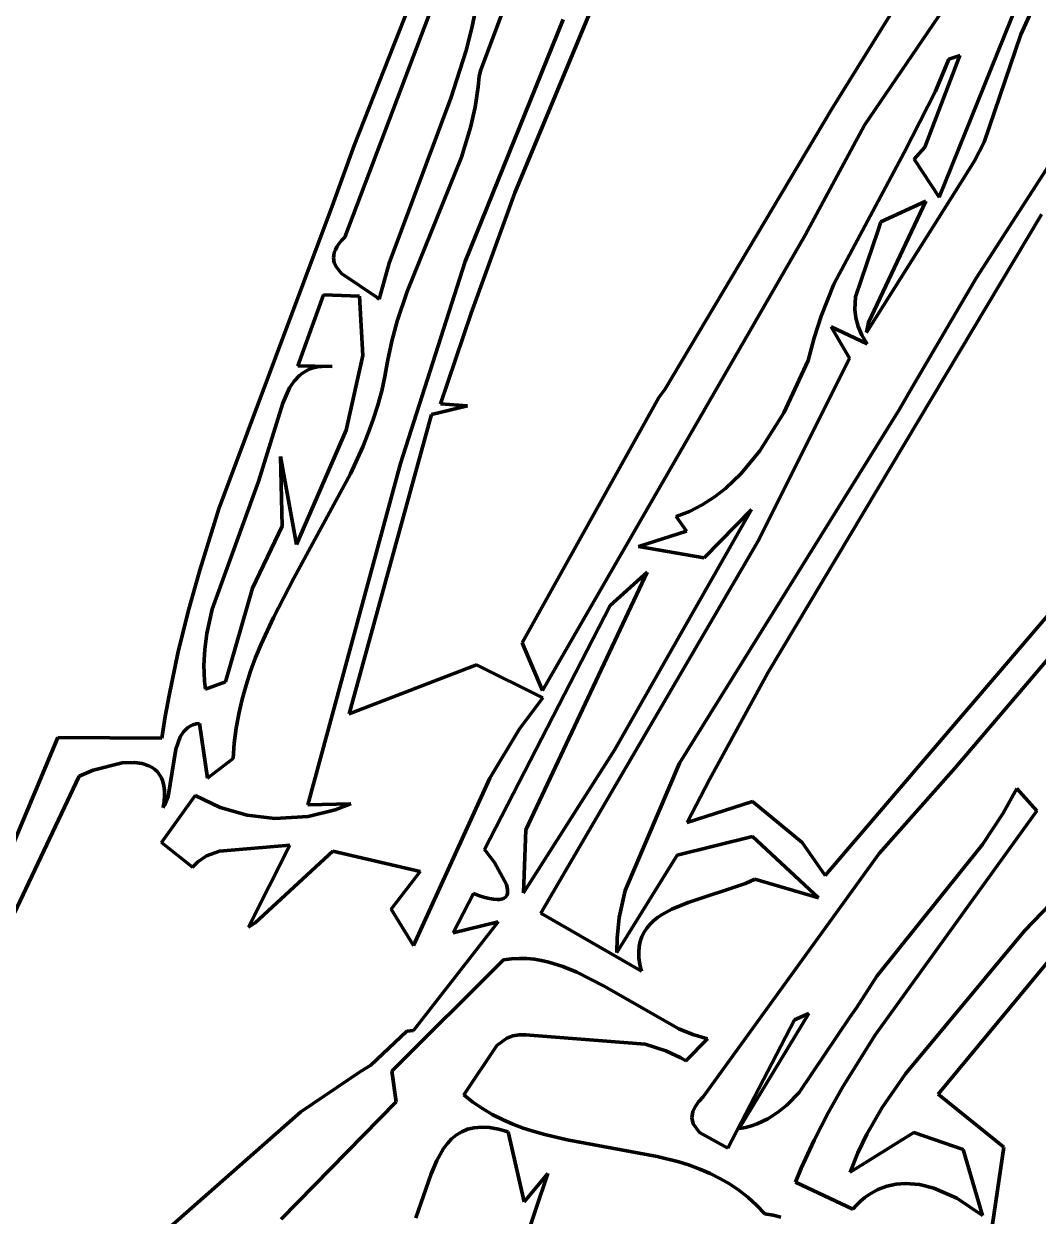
# Model space of a CAD drawing. Header units: millimetres. Extents: x 0 to 12.5, y 0 to 16.2.
# Drawn here: x 2.306 to 3.089, y 12.729 to 13.649 of the extents above; entities that cross this region are included whole.
import ezdxf

# ---------------------------------------------------------------- set-up
doc = ezdxf.new("R2010")
doc.units = ezdxf.units.MM
doc.layers.add('color#010101ff', color=7, linetype='CONTINUOUS', lineweight=100)
doc.layers.add('color#ffffffff', color=7, linetype='CONTINUOUS', lineweight=100)

msp = doc.modelspace()

# ---------------------------------------------------------------- linework, layer by layer
at = {"layer": 'color#010101ff'}
for p, q in [((2.89296, 14.02074), (2.68507, 13.51902)), ((3.04105, 13.45324), (3.28524, 13.83327)), ((2.56101, 13.55559), (2.64348, 13.76444)), ((2.92929, 13.58328), (3.01753, 13.72584)), ((2.69646, 13.71504), (2.65862, 13.61405)), ((3.0479, 13.70803), (2.95486, 13.57131)), ((2.63147, 13.69012), (2.55368, 13.48488)), ((2.65214, 13.64741), (2.65598, 13.66619)), ((3.01246, 13.51561), (3.07254, 13.66466)), ((3.08452, 13.66115), (3.07542, 13.64137)), ((2.64675, 13.46605), (2.72228, 13.65286)), ((2.64735, 13.62883), (2.65214, 13.64741)), ((3.07542, 13.64137), (3.04712, 13.5583)), ((2.63555, 13.59215), (2.64735, 13.62883)), ((3.02827, 13.62511), (3.00135, 13.55444)), ((3.00964, 13.59761), (3.01986, 13.62221)), ((3.01986, 13.62221), (3.02827, 13.62511)), ((2.65862, 13.61405), (2.65755, 13.60901)), ((2.65674, 13.60094), (2.65424, 13.58506)), ((2.65755, 13.60901), (2.65674, 13.60094)), ((2.58803, 13.46491), (2.63555, 13.59215)), ((2.98545, 13.55017), (3.00964, 13.59761)), ((2.65424, 13.58506), (2.6507, 13.56951)), ((2.80065, 13.36731), (2.92929, 13.58328)), ((2.6507, 13.56951), (2.6438, 13.54667)), ((2.95486, 13.57131), (2.90904, 13.48632)), ((2.9244, 12.99226), (3.41985, 13.57145)), ((2.54402, 13.50881), (2.56101, 13.55559)), ((3.04712, 13.5583), (3.03965, 13.54365)), ((2.6438, 13.54667), (2.60175, 13.44289)), ((2.93122, 13.44851), (2.98545, 13.55017)), ((3.00135, 13.55444), (2.99306, 13.54518)), ((2.99306, 13.54518), (3.01246, 13.51561)), ((3.03965, 13.54365), (3.03372, 13.53431)), ((3.03372, 13.53431), (2.95636, 13.41133)), ((2.68507, 13.51902), (2.65132, 13.42629)), ((2.45665, 13.2753), (2.54402, 13.50881)), ((2.95793, 13.41896), (3.00217, 13.51276)), ((3.00217, 13.51276), (2.96729, 13.4967)), ((3.09135, 13.50226), (2.88025, 13.1485)), ((2.96535, 13.4902), (2.9479, 13.43872)), ((2.96729, 13.4967), (2.96535, 13.4902)), ((2.55124, 13.48227), (2.54924, 13.47978)), ((2.55368, 13.48488), (2.55124, 13.48227)), ((2.90904, 13.48632), (2.70635, 13.13505)), ((2.54564, 13.47292), (2.54517, 13.47083)), ((2.54646, 13.47511), (2.54564, 13.47292)), ((2.54766, 13.47739), (2.54646, 13.47511)), ((2.54924, 13.47978), (2.54766, 13.47739)), ((2.54517, 13.47083), (2.54502, 13.46883)), ((2.54502, 13.46883), (2.54563, 13.46507)), ((2.54563, 13.46507), (2.54728, 13.46161)), ((2.58019, 13.43708), (2.58803, 13.46491)), ((2.5967, 13.31024), (2.64675, 13.46605)), ((2.54728, 13.46161), (2.55133, 13.45689)), ((2.55133, 13.45689), (2.57869, 13.43841)), ((2.92135, 13.42391), (2.93122, 13.44851)), ((2.99121, 13.36863), (3.04105, 13.45324)), ((2.53734, 13.44025), (2.5174, 13.38565)), ((2.56502, 13.43932), (2.53734, 13.44025)), ((2.56761, 13.39357), (2.56502, 13.43932)), ((2.57869, 13.43841), (2.58019, 13.43708)), ((2.60175, 13.44289), (2.59413, 13.42013)), ((2.9479, 13.43872), (2.94745, 13.429)), ((2.65132, 13.42629), (2.62771, 13.35615)), ((2.94745, 13.429), (2.9482, 13.42248)), ((2.59413, 13.42013), (2.58996, 13.40465)), ((2.91584, 13.40705), (2.92135, 13.42391)), ((2.9482, 13.42248), (2.94995, 13.41592)), ((2.95636, 13.41133), (2.95793, 13.41896)), ((2.95695, 13.40266), (2.92895, 13.41568)), ((2.92895, 13.41568), (2.9431, 13.39155)), ((2.94995, 13.41592), (2.95283, 13.40932)), ((2.95283, 13.40932), (2.95472, 13.406)), ((2.58996, 13.40465), (2.58673, 13.38885)), ((2.91133, 13.38973), (2.91584, 13.40705)), ((2.95472, 13.406), (2.95695, 13.40266)), ((2.55478, 13.33602), (2.56761, 13.39357)), ((2.9431, 13.39155), (2.87333, 13.25135)), ((2.8925, 13.34925), (2.91133, 13.38973)), ((2.5174, 13.38565), (2.54397, 13.38504)), ((2.52103, 13.37991), (2.5187, 13.37807)), ((2.52357, 13.38151), (2.52103, 13.37991)), ((2.52633, 13.38286), (2.52357, 13.38151)), ((2.52933, 13.38392), (2.52633, 13.38286)), ((2.53258, 13.38469), (2.52933, 13.38392)), ((2.53609, 13.38514), (2.53258, 13.38469)), ((2.53988, 13.38527), (2.53609, 13.38514)), ((2.54397, 13.38504), (2.53988, 13.38527)), ((2.58673, 13.38885), (2.58474, 13.37741)), ((2.5146, 13.37372), (2.51117, 13.36861)), ((2.5187, 13.37807), (2.5146, 13.37372)), ((2.58474, 13.37741), (2.58222, 13.36617)), ((2.51117, 13.36861), (2.50583, 13.35669)), ((2.58222, 13.36617), (2.5792, 13.35513)), ((2.79614, 13.36099), (2.80065, 13.36731)), ((2.98163, 13.35147), (2.99121, 13.36863)), ((2.50583, 13.35669), (2.49281, 13.31449)), ((2.5792, 13.35513), (2.57573, 13.34426)), ((2.64846, 13.35471), (2.62064, 13.34788)), ((2.62771, 13.35615), (2.64846, 13.35471)), ((2.69061, 13.17174), (2.79614, 13.36099)), ((2.62064, 13.34788), (2.55711, 13.11706)), ((2.57573, 13.34426), (2.57185, 13.33356)), ((2.81191, 13.079), (2.98163, 13.35147)), ((2.8741, 13.32005), (2.8925, 13.34925)), ((2.51637, 13.24756), (2.55478, 13.33602)), ((3.25159, 13.34181), (3.02472, 13.07521)), ((2.57185, 13.33356), (2.56761, 13.323)), ((2.50542, 13.26172), (2.50408, 13.31548)), ((2.50408, 13.31548), (2.51637, 13.24756)), ((2.56761, 13.323), (2.55819, 13.30224)), ((2.8596, 13.30254), (2.8741, 13.32005)), ((2.49281, 13.31449), (2.48716, 13.29624)), ((2.52521, 13.04682), (2.5967, 13.31024)), ((2.55819, 13.30224), (2.51446, 13.22174)), ((2.84746, 13.29098), (2.8596, 13.30254)), ((2.48716, 13.29624), (2.45147, 13.19763)), ((2.83874, 13.28419), (2.84746, 13.29098)), ((2.8295, 13.27825), (2.83874, 13.28419)), ((2.44178, 13.22783), (2.45665, 13.2753)), ((2.76216, 13.08936), (2.86746, 13.27466)), ((2.80941, 13.26929), (2.81973, 13.27325)), ((2.81747, 13.25806), (2.80941, 13.26929)), ((2.81973, 13.27325), (2.8295, 13.27825)), ((2.86746, 13.27466), (2.83111, 13.2373)), ((2.48254, 13.21398), (2.50542, 13.26172)), ((2.87333, 13.25135), (2.70508, 12.96318)), ((2.78039, 13.24609), (2.81747, 13.25806)), ((2.83111, 13.2373), (2.78039, 13.24609)), ((2.43289, 13.1959), (2.44178, 13.22783)), ((2.78712, 13.22621), (2.69342, 13.02756)), ((2.7584, 13.20071), (2.78712, 13.22621)), ((2.51446, 13.22174), (2.49863, 13.19144)), ((2.46156, 13.1418), (2.48254, 13.21398)), ((2.42498, 13.16369), (2.43289, 13.1959)), ((2.45147, 13.19763), (2.44736, 13.17909)), ((2.66164, 13.01229), (2.7584, 13.20071)), ((2.49863, 13.19144), (2.48918, 13.17085)), ((2.44736, 13.17909), (2.44567, 13.16675)), ((2.48918, 13.17085), (2.48491, 13.16039)), ((2.70635, 13.13505), (2.69061, 13.17174)), ((2.41817, 13.13118), (2.42498, 13.16369)), ((2.44567, 13.16675), (2.445, 13.15443)), ((2.48491, 13.16039), (2.48101, 13.1498)), ((2.445, 13.15443), (2.44547, 13.14215)), ((2.48101, 13.1498), (2.47751, 13.13907)), ((2.55711, 13.11706), (2.65527, 13.15483)), ((2.65527, 13.15483), (2.70648, 13.12943)), ((2.44547, 13.14215), (2.44618, 13.13602)), ((2.44618, 13.13602), (2.46156, 13.1418)), ((2.88025, 13.1485), (2.83513, 13.06642)), ((2.47751, 13.13907), (2.47446, 13.12817)), ((2.41522, 13.11479), (2.41817, 13.13118)), ((2.47446, 13.12817), (2.4719, 13.11709)), ((2.70648, 13.12943), (2.68854, 13.10548)), ((2.4126, 13.09832), (2.41522, 13.11479)), ((2.4719, 13.11709), (2.46988, 13.10582)), ((3.25498, 13.11762), (3.01153, 12.82343)), ((2.43244, 13.10625), (2.42917, 13.10314)), ((2.43438, 13.10747), (2.43244, 13.10625)), ((2.43655, 13.10844), (2.43438, 13.10747)), ((2.43896, 13.10916), (2.43655, 13.10844)), ((2.44163, 13.10959), (2.43896, 13.10916)), ((2.44791, 13.06739), (2.44163, 13.10959)), ((2.46988, 13.10582), (2.46843, 13.09433)), ((2.68854, 13.10548), (2.66557, 13.0672)), ((2.27145, 12.95378), (2.33221, 13.09871)), ((2.33221, 13.09871), (2.4126, 13.09832)), ((2.42664, 13.09925), (2.42327, 13.08965)), ((2.42917, 13.10314), (2.42664, 13.09925)), ((2.42327, 13.08965), (2.41741, 13.05327)), ((2.46843, 13.09433), (2.46761, 13.08262)), ((2.69159, 12.97882), (2.76216, 13.08936)), ((2.38194, 13.07904), (2.35946, 13.07345)), ((2.39146, 13.07939), (2.38194, 13.07904)), ((2.39734, 13.07862), (2.39146, 13.07939)), ((2.40263, 13.07688), (2.39734, 13.07862)), ((2.405, 13.07562), (2.40263, 13.07688)), ((2.46761, 13.08262), (2.44791, 13.06739)), ((2.77001, 12.98056), (2.81191, 13.079)), ((2.3487, 13.06892), (2.27222, 12.90744)), ((2.35946, 13.07345), (2.3487, 13.06892)), ((2.40717, 13.07406), (2.405, 13.07562)), ((2.4091, 13.0722), (2.40717, 13.07406)), ((2.41078, 13.07002), (2.4091, 13.0722)), ((2.41218, 13.0675), (2.41078, 13.07002)), ((2.41328, 13.06463), (2.41218, 13.0675)), ((2.66557, 13.0672), (2.60667, 12.93817)), ((3.02472, 13.07521), (2.96614, 13.00914)), ((2.41406, 13.06139), (2.41328, 13.06463)), ((2.4145, 13.05777), (2.41406, 13.06139)), ((2.41458, 13.05374), (2.4145, 13.05777)), ((2.83513, 13.06642), (2.818, 13.03305)), ((3.0619, 13.04019), (3.07234, 13.05936)), ((3.07234, 13.05936), (3.08785, 13.04209)), ((2.41224, 13.01777), (2.43834, 13.05406)), ((2.41356, 13.04441), (2.41428, 13.04929)), ((2.41428, 13.04929), (2.41458, 13.05374)), ((2.41741, 13.05327), (2.41473, 13.04639)), ((2.43834, 13.05406), (2.45769, 13.04461)), ((2.818, 13.03305), (2.8683, 13.04934)), ((2.8683, 13.04934), (2.90676, 13.01756)), ((2.41473, 13.04639), (2.41356, 13.04441)), ((2.45769, 13.04461), (2.47832, 13.03867)), ((2.55833, 13.04758), (2.52521, 13.04682)), ((2.52539, 13.03782), (2.54629, 13.04291)), ((2.54629, 13.04291), (2.55833, 13.04758)), ((3.08785, 13.04209), (2.96333, 12.86946)), ((3.04589, 13.01613), (3.0619, 13.04019)), ((2.47832, 13.03867), (2.49965, 13.03622)), ((2.49965, 13.03622), (2.52539, 13.03782)), ((2.69342, 13.02756), (2.69159, 12.97882)), ((2.86826, 13.02221), (2.81015, 13.00801)), ((2.91918, 12.97502), (2.86826, 13.02221)), ((2.43623, 12.99875), (2.41224, 13.01777)), ((2.51126, 13.01549), (2.45696, 13.01109)), ((2.47948, 12.95241), (2.51126, 13.01549)), ((2.66267, 13.01103), (2.66164, 13.01229)), ((2.90676, 13.01756), (2.9244, 12.99226)), ((2.96431, 12.91454), (3.04589, 13.01613)), ((2.44035, 13.00277), (2.43623, 12.99875)), ((2.44709, 13.00732), (2.44035, 13.00277)), ((2.45696, 13.01109), (2.44709, 13.00732)), ((2.5444, 13.01101), (2.48466, 12.95563)), ((2.61196, 12.99522), (2.5444, 13.01101)), ((2.66918, 13.0023), (2.66267, 13.01103)), ((2.81015, 13.00801), (2.76376, 12.93286)), ((2.96614, 13.00914), (2.83035, 12.82147)), ((3.07827, 12.94939), (3.13394, 13.00755)), ((2.58949, 12.96632), (2.61196, 12.99522)), ((2.6784, 12.98522), (2.66918, 13.0023)), ((2.67927, 12.98145), (2.6784, 12.98522)), ((2.81871, 12.97145), (2.86286, 12.98606)), ((2.86286, 12.98606), (2.87028, 12.98943)), ((2.87028, 12.98943), (2.91918, 12.97502)), ((2.63747, 12.94788), (2.65296, 12.97824)), ((2.65296, 12.97824), (2.65762, 12.97656)), ((2.65762, 12.97656), (2.66176, 12.97528)), ((2.66176, 12.97528), (2.66539, 12.97438)), ((2.67536, 12.97415), (2.67683, 12.97482)), ((2.67683, 12.97482), (2.67794, 12.97574)), ((2.67794, 12.97574), (2.67872, 12.97688)), ((2.67872, 12.97688), (2.67918, 12.97823)), ((2.67918, 12.97823), (2.67927, 12.98145)), ((2.76552, 12.95977), (2.77001, 12.98056)), ((2.60667, 12.93817), (2.58949, 12.96632)), ((2.66539, 12.97438), (2.66854, 12.97384)), ((2.66854, 12.97384), (2.67124, 12.97364)), ((2.67124, 12.97364), (2.6735, 12.97375)), ((2.6735, 12.97375), (2.67536, 12.97415)), ((2.79856, 12.96202), (2.80608, 12.96617)), ((2.80608, 12.96617), (2.81871, 12.97145)), ((2.60671, 12.87267), (2.67211, 12.95648)), ((2.67211, 12.95648), (2.63747, 12.94788)), ((2.70508, 12.96318), (2.78281, 12.91839)), ((2.76389, 12.94376), (2.76552, 12.95977)), ((2.78923, 12.95448), (2.79204, 12.95719)), ((2.79204, 12.95719), (2.79516, 12.95969)), ((2.79516, 12.95969), (2.79856, 12.96202)), ((2.48466, 12.95563), (2.47948, 12.95241)), ((2.78296, 12.945), (2.78466, 12.94841)), ((2.78466, 12.94841), (2.78676, 12.95156)), ((2.78676, 12.95156), (2.78923, 12.95448)), ((2.98639, 12.83921), (3.07827, 12.94939)), ((2.76376, 12.93286), (2.76389, 12.94376)), ((2.78088, 12.93737), (2.78169, 12.94133)), ((2.78169, 12.94133), (2.78296, 12.945)), ((2.78055, 12.93312), (2.78088, 12.93737)), ((2.78075, 12.92855), (2.78055, 12.93312)), ((2.67632, 12.92712), (2.59012, 12.84107)), ((2.68235, 12.92787), (2.67632, 12.92712)), ((2.68827, 12.92817), (2.68235, 12.92787)), ((2.6941, 12.92804), (2.68827, 12.92817)), ((2.69984, 12.92753), (2.6941, 12.92804)), ((2.70549, 12.92665), (2.69984, 12.92753)), ((2.71107, 12.92543), (2.70549, 12.92665)), ((2.72204, 12.92209), (2.71107, 12.92543)), ((2.73277, 12.91772), (2.72204, 12.92209)), ((2.78149, 12.92364), (2.78075, 12.92855)), ((2.78281, 12.91839), (2.78149, 12.92364)), ((2.75378, 12.90675), (2.73277, 12.91772)), ((2.94867, 12.8901), (2.96431, 12.91454)), ((2.81139, 12.87397), (2.75378, 12.90675)), ((2.91177, 12.88562), (2.8581, 12.79686)), ((2.90069, 12.88073), (2.91177, 12.88562)), ((2.90429, 12.82465), (2.94345, 12.8828)), ((2.94345, 12.8828), (2.94867, 12.8901)), ((2.82232, 12.86958), (2.81139, 12.87397)), ((2.84933, 12.78165), (2.90069, 12.88073)), ((2.57385, 12.84588), (2.60165, 12.87216)), ((2.60165, 12.87216), (2.60671, 12.87267)), ((2.67099, 12.86108), (2.67882, 12.8666)), ((2.67882, 12.8666), (2.6833, 12.86836)), ((2.6833, 12.86836), (2.68822, 12.8693)), ((2.68822, 12.8693), (2.69362, 12.86935)), ((2.69362, 12.86935), (2.69651, 12.86899)), ((2.69651, 12.86899), (2.78552, 12.86203)), ((2.81684, 12.84913), (2.83352, 12.86622)), ((2.83352, 12.86622), (2.82232, 12.86958)), ((2.96333, 12.86946), (2.93823, 12.82953)), ((2.64554, 12.82299), (2.67099, 12.86108)), ((2.78552, 12.86203), (2.80156, 12.85697)), ((2.80156, 12.85697), (2.8131, 12.85139)), ((2.8131, 12.85139), (2.81684, 12.84913)), ((2.51979, 12.80988), (2.56589, 12.84106)), ((2.56589, 12.84106), (2.57385, 12.84588)), ((2.59012, 12.84107), (2.59329, 12.81755)), ((2.96842, 12.81314), (2.98639, 12.83921)), ((2.93823, 12.82953), (2.92666, 12.80899)), ((2.65265, 12.81735), (2.64554, 12.82299)), ((2.83035, 12.82147), (2.82667, 12.81751)), ((2.89474, 12.81495), (2.90429, 12.82465)), ((3.01153, 12.82343), (3.06233, 12.78255)), ((2.36673, 12.67501), (2.51979, 12.80988)), ((2.59329, 12.81755), (2.50462, 12.72699)), ((2.66, 12.81231), (2.65265, 12.81735)), ((2.66758, 12.80784), (2.66, 12.81231)), ((2.82241, 12.81016), (2.82163, 12.80515)), ((2.82404, 12.81374), (2.82241, 12.81016)), ((2.82667, 12.81751), (2.82404, 12.81374)), ((2.88016, 12.80452), (2.88775, 12.80933)), ((2.88775, 12.80933), (2.89474, 12.81495)), ((2.95664, 12.79253), (2.96842, 12.81314)), ((2.67537, 12.80388), (2.66758, 12.80784)), ((2.68334, 12.80039), (2.67537, 12.80388)), ((2.69148, 12.79731), (2.68334, 12.80039)), ((2.82163, 12.80515), (2.82264, 12.80054)), ((2.82264, 12.80054), (2.82756, 12.79374)), ((2.8675, 12.79911), (2.87191, 12.80065)), ((2.87191, 12.80065), (2.88016, 12.80452)), ((2.92666, 12.80899), (2.91589, 12.78798)), ((2.63621, 12.78898), (2.6399, 12.79202)), ((2.6399, 12.79202), (2.644, 12.79449)), ((2.644, 12.79449), (2.64856, 12.79635)), ((2.64856, 12.79635), (2.65363, 12.79753)), ((2.65363, 12.79753), (2.65924, 12.79799)), ((2.65924, 12.79799), (2.66544, 12.79768)), ((2.66544, 12.79768), (2.67228, 12.79653)), ((2.67228, 12.79653), (2.67979, 12.79449)), ((2.67979, 12.79449), (2.69225, 12.74028)), ((2.69976, 12.79461), (2.69148, 12.79731)), ((2.70817, 12.79222), (2.69976, 12.79461)), ((2.72528, 12.78822), (2.70817, 12.79222)), ((2.82756, 12.79374), (2.84933, 12.78165)), ((2.8581, 12.79686), (2.86291, 12.79784)), ((2.86291, 12.79784), (2.8675, 12.79911)), ((2.99288, 12.79397), (2.94382, 12.76326)), ((2.94977, 12.77817), (2.95664, 12.79253)), ((3.03101, 12.78063), (2.99288, 12.79397)), ((2.62992, 12.78141), (2.6329, 12.78542)), ((2.6329, 12.78542), (2.63621, 12.78898)), ((2.7947, 12.77545), (2.72528, 12.78822)), ((2.91589, 12.78798), (2.90602, 12.76644)), ((3.06233, 12.78255), (3.04498, 12.66447)), ((2.62476, 12.77224), (2.62722, 12.777)), ((2.62722, 12.777), (2.62992, 12.78141)), ((2.81149, 12.77113), (2.7947, 12.77545)), ((2.94382, 12.76326), (2.94977, 12.77817)), ((3.04575, 12.72968), (3.03101, 12.78063)), ((2.6204, 12.76187), (2.62476, 12.77224)), ((2.81969, 12.76853), (2.81149, 12.77113)), ((2.82774, 12.76559), (2.81969, 12.76853)), ((2.8356, 12.76224), (2.82774, 12.76559)), ((2.90602, 12.76644), (2.90145, 12.75546)), ((2.60863, 12.72788), (2.6204, 12.76187)), ((2.71045, 12.76217), (2.69035, 12.70269)), ((2.69225, 12.74028), (2.71045, 12.76217)), ((2.84327, 12.75844), (2.8356, 12.76224)), ((2.85072, 12.75414), (2.84327, 12.75844)), ((2.85793, 12.7493), (2.85072, 12.75414)), ((2.90145, 12.75546), (2.94587, 12.73473)), ((2.97913, 12.75392), (2.98636, 12.75448)), ((2.98636, 12.75448), (2.99732, 12.75361)), ((2.86488, 12.74386), (2.85793, 12.7493)), ((2.95515, 12.74365), (2.95841, 12.74599)), ((2.95841, 12.74599), (2.96511, 12.74975)), ((2.96511, 12.74975), (2.97203, 12.75237)), ((2.97203, 12.75237), (2.97913, 12.75392)), ((2.99732, 12.75361), (3.00828, 12.75093)), ((3.00828, 12.75093), (3.02609, 12.74312)), ((2.87156, 12.73778), (2.86488, 12.74386)), ((2.87793, 12.73101), (2.87156, 12.73778)), ((2.94587, 12.73473), (2.94888, 12.73803)), ((2.94888, 12.73803), (2.95198, 12.74101)), ((2.95198, 12.74101), (2.95515, 12.74365)), ((3.02609, 12.74312), (3.04575, 12.72968)), ((2.88418, 12.73), (2.87793, 12.73101)), ((2.89031, 12.72856), (2.88418, 12.73))]:
    msp.add_line(p, q, dxfattribs=at)
at = {"layer": 'color#ffffffff'}
for p, q in [((2.68507, 13.51902), (2.89296, 14.02074)), ((3.28524, 13.83327), (3.04105, 13.45324)), ((2.64348, 13.76444), (2.56101, 13.55559)), ((3.01753, 13.72584), (2.92929, 13.58328)), ((2.65862, 13.61405), (2.69646, 13.71504)), ((2.95486, 13.57131), (3.0479, 13.70803)), ((2.55368, 13.48488), (2.63147, 13.69012)), ((2.65598, 13.66619), (2.65214, 13.64741)), ((3.07254, 13.66466), (3.01246, 13.51561)), ((3.07542, 13.64137), (3.08452, 13.66115)), ((2.72228, 13.65286), (2.64675, 13.46605)), ((2.65214, 13.64741), (2.64735, 13.62883)), ((3.04712, 13.5583), (3.07542, 13.64137)), ((2.64735, 13.62883), (2.63555, 13.59215)), ((3.00135, 13.55444), (3.02827, 13.62511)), ((3.01986, 13.62221), (3.00964, 13.59761)), ((3.02827, 13.62511), (3.01986, 13.62221)), ((2.65755, 13.60901), (2.65862, 13.61405)), ((2.65424, 13.58506), (2.65674, 13.60094)), ((2.65674, 13.60094), (2.65755, 13.60901)), ((2.63555, 13.59215), (2.58803, 13.46491)), ((3.00964, 13.59761), (2.98545, 13.55017)), ((2.6507, 13.56951), (2.65424, 13.58506)), ((2.92929, 13.58328), (2.80065, 13.36731)), ((2.6438, 13.54667), (2.6507, 13.56951)), ((2.90904, 13.48632), (2.95486, 13.57131)), ((3.41985, 13.57145), (2.9244, 12.99226)), ((2.56101, 13.55559), (2.54402, 13.50881)), ((3.03965, 13.54365), (3.04712, 13.5583)), ((2.60175, 13.44289), (2.6438, 13.54667)), ((2.98545, 13.55017), (2.93122, 13.44851)), ((2.99306, 13.54518), (3.00135, 13.55444)), ((3.01246, 13.51561), (2.99306, 13.54518)), ((3.03372, 13.53431), (3.03965, 13.54365)), ((2.95636, 13.41133), (3.03372, 13.53431)), ((2.65132, 13.42629), (2.68507, 13.51902)), ((2.54402, 13.50881), (2.45665, 13.2753)), ((3.00217, 13.51276), (2.95793, 13.41896)), ((2.96729, 13.4967), (3.00217, 13.51276)), ((2.88025, 13.1485), (3.09135, 13.50226)), ((2.9479, 13.43872), (2.96535, 13.4902)), ((2.96535, 13.4902), (2.96729, 13.4967)), ((2.54924, 13.47978), (2.55124, 13.48227)), ((2.55124, 13.48227), (2.55368, 13.48488)), ((2.70635, 13.13505), (2.90904, 13.48632)), ((2.54517, 13.47083), (2.54564, 13.47292)), ((2.54564, 13.47292), (2.54646, 13.47511)), ((2.54646, 13.47511), (2.54766, 13.47739)), ((2.54766, 13.47739), (2.54924, 13.47978)), ((2.54502, 13.46883), (2.54517, 13.47083)), ((2.54563, 13.46507), (2.54502, 13.46883)), ((2.54728, 13.46161), (2.54563, 13.46507)), ((2.58803, 13.46491), (2.58019, 13.43708)), ((2.64675, 13.46605), (2.5967, 13.31024)), ((2.55133, 13.45689), (2.54728, 13.46161)), ((2.57869, 13.43841), (2.55133, 13.45689)), ((2.93122, 13.44851), (2.92135, 13.42391)), ((3.04105, 13.45324), (2.99121, 13.36863)), ((2.5174, 13.38565), (2.53734, 13.44025)), ((2.53734, 13.44025), (2.56502, 13.43932)), ((2.56502, 13.43932), (2.56761, 13.39357)), ((2.58019, 13.43708), (2.57869, 13.43841)), ((2.59413, 13.42013), (2.60175, 13.44289)), ((2.94745, 13.429), (2.9479, 13.43872)), ((2.62771, 13.35615), (2.65132, 13.42629)), ((2.9482, 13.42248), (2.94745, 13.429)), ((2.58996, 13.40465), (2.59413, 13.42013)), ((2.92135, 13.42391), (2.91584, 13.40705)), ((2.94995, 13.41592), (2.9482, 13.42248)), ((2.95793, 13.41896), (2.95636, 13.41133)), ((2.9431, 13.39155), (2.92895, 13.41568)), ((2.92895, 13.41568), (2.95695, 13.40266)), ((2.95283, 13.40932), (2.94995, 13.41592)), ((2.95472, 13.406), (2.95283, 13.40932)), ((2.58673, 13.38885), (2.58996, 13.40465)), ((2.91584, 13.40705), (2.91133, 13.38973)), ((2.95695, 13.40266), (2.95472, 13.406)), ((2.56761, 13.39357), (2.55478, 13.33602)), ((2.87333, 13.25135), (2.9431, 13.39155)), ((2.91133, 13.38973), (2.8925, 13.34925)), ((2.54397, 13.38504), (2.5174, 13.38565)), ((2.5187, 13.37807), (2.52103, 13.37991)), ((2.52103, 13.37991), (2.52357, 13.38151)), ((2.52357, 13.38151), (2.52633, 13.38286)), ((2.52633, 13.38286), (2.52933, 13.38392)), ((2.52933, 13.38392), (2.53258, 13.38469)), ((2.53258, 13.38469), (2.53609, 13.38514)), ((2.53609, 13.38514), (2.53988, 13.38527)), ((2.53988, 13.38527), (2.54397, 13.38504)), ((2.58474, 13.37741), (2.58673, 13.38885)), ((2.51117, 13.36861), (2.5146, 13.37372)), ((2.5146, 13.37372), (2.5187, 13.37807)), ((2.58222, 13.36617), (2.58474, 13.37741)), ((2.50583, 13.35669), (2.51117, 13.36861)), ((2.5792, 13.35513), (2.58222, 13.36617)), ((2.80065, 13.36731), (2.79614, 13.36099)), ((2.99121, 13.36863), (2.98163, 13.35147)), ((2.49281, 13.31449), (2.50583, 13.35669)), ((2.57573, 13.34426), (2.5792, 13.35513)), ((2.62064, 13.34788), (2.64846, 13.35471)), ((2.64846, 13.35471), (2.62771, 13.35615)), ((2.79614, 13.36099), (2.69061, 13.17174)), ((2.55711, 13.11706), (2.62064, 13.34788)), ((2.57185, 13.33356), (2.57573, 13.34426)), ((2.98163, 13.35147), (2.81191, 13.079)), ((2.8925, 13.34925), (2.8741, 13.32005)), ((2.55478, 13.33602), (2.51637, 13.24756)), ((3.02472, 13.07521), (3.25159, 13.34181)), ((2.56761, 13.323), (2.57185, 13.33356)), ((2.51637, 13.24756), (2.50408, 13.31548)), ((2.50408, 13.31548), (2.50542, 13.26172)), ((2.55819, 13.30224), (2.56761, 13.323)), ((2.8741, 13.32005), (2.8596, 13.30254)), ((2.48716, 13.29624), (2.49281, 13.31449)), ((2.5967, 13.31024), (2.52521, 13.04682)), ((2.51446, 13.22174), (2.55819, 13.30224)), ((2.8596, 13.30254), (2.84746, 13.29098)), ((2.45147, 13.19763), (2.48716, 13.29624)), ((2.84746, 13.29098), (2.83874, 13.28419)), ((2.83874, 13.28419), (2.8295, 13.27825)), ((2.45665, 13.2753), (2.44178, 13.22783)), ((2.86746, 13.27466), (2.76216, 13.08936)), ((2.81973, 13.27325), (2.80941, 13.26929)), ((2.80941, 13.26929), (2.81747, 13.25806)), ((2.8295, 13.27825), (2.81973, 13.27325)), ((2.83111, 13.2373), (2.86746, 13.27466)), ((2.50542, 13.26172), (2.48254, 13.21398)), ((2.70508, 12.96318), (2.87333, 13.25135)), ((2.81747, 13.25806), (2.78039, 13.24609)), ((2.78039, 13.24609), (2.83111, 13.2373)), ((2.44178, 13.22783), (2.43289, 13.1959)), ((2.69342, 13.02756), (2.78712, 13.22621)), ((2.78712, 13.22621), (2.7584, 13.20071)), ((2.49863, 13.19144), (2.51446, 13.22174)), ((2.48254, 13.21398), (2.46156, 13.1418)), ((2.43289, 13.1959), (2.42498, 13.16369)), ((2.44736, 13.17909), (2.45147, 13.19763)), ((2.7584, 13.20071), (2.66164, 13.01229)), ((2.48918, 13.17085), (2.49863, 13.19144)), ((2.44567, 13.16675), (2.44736, 13.17909)), ((2.48491, 13.16039), (2.48918, 13.17085)), ((2.69061, 13.17174), (2.70635, 13.13505)), ((2.42498, 13.16369), (2.41817, 13.13118)), ((2.445, 13.15443), (2.44567, 13.16675)), ((2.48101, 13.1498), (2.48491, 13.16039)), ((2.44547, 13.14215), (2.445, 13.15443)), ((2.47751, 13.13907), (2.48101, 13.1498)), ((2.65527, 13.15483), (2.55711, 13.11706)), ((2.70648, 13.12943), (2.65527, 13.15483)), ((2.44618, 13.13602), (2.44547, 13.14215)), ((2.46156, 13.1418), (2.44618, 13.13602)), ((2.83513, 13.06642), (2.88025, 13.1485)), ((2.47446, 13.12817), (2.47751, 13.13907)), ((2.41817, 13.13118), (2.41522, 13.11479)), ((2.4719, 13.11709), (2.47446, 13.12817)), ((2.68854, 13.10548), (2.70648, 13.12943)), ((2.41522, 13.11479), (2.4126, 13.09832)), ((2.46988, 13.10582), (2.4719, 13.11709)), ((3.01153, 12.82343), (3.25498, 13.11762)), ((2.42917, 13.10314), (2.43244, 13.10625)), ((2.43244, 13.10625), (2.43438, 13.10747)), ((2.43438, 13.10747), (2.43655, 13.10844)), ((2.43655, 13.10844), (2.43896, 13.10916)), ((2.43896, 13.10916), (2.44163, 13.10959)), ((2.44163, 13.10959), (2.44791, 13.06739)), ((2.46843, 13.09433), (2.46988, 13.10582)), ((2.66557, 13.0672), (2.68854, 13.10548)), ((2.33221, 13.09871), (2.27145, 12.95378)), ((2.4126, 13.09832), (2.33221, 13.09871)), ((2.42327, 13.08965), (2.42664, 13.09925)), ((2.42664, 13.09925), (2.42917, 13.10314)), ((2.41741, 13.05327), (2.42327, 13.08965)), ((2.46761, 13.08262), (2.46843, 13.09433)), ((2.76216, 13.08936), (2.69159, 12.97882)), ((2.35946, 13.07345), (2.38194, 13.07904)), ((2.38194, 13.07904), (2.39146, 13.07939)), ((2.39146, 13.07939), (2.39734, 13.07862)), ((2.39734, 13.07862), (2.40263, 13.07688)), ((2.40263, 13.07688), (2.405, 13.07562)), ((2.44791, 13.06739), (2.46761, 13.08262)), ((2.81191, 13.079), (2.77001, 12.98056)), ((2.27222, 12.90744), (2.3487, 13.06892)), ((2.3487, 13.06892), (2.35946, 13.07345)), ((2.405, 13.07562), (2.40717, 13.07406)), ((2.40717, 13.07406), (2.4091, 13.0722)), ((2.4091, 13.0722), (2.41078, 13.07002)), ((2.41078, 13.07002), (2.41218, 13.0675)), ((2.41218, 13.0675), (2.41328, 13.06463)), ((2.60667, 12.93817), (2.66557, 13.0672)), ((2.96614, 13.00914), (3.02472, 13.07521)), ((2.41328, 13.06463), (2.41406, 13.06139)), ((2.41406, 13.06139), (2.4145, 13.05777)), ((2.4145, 13.05777), (2.41458, 13.05374)), ((2.818, 13.03305), (2.83513, 13.06642)), ((3.07234, 13.05936), (3.0619, 13.04019)), ((3.08785, 13.04209), (3.07234, 13.05936)), ((2.43834, 13.05406), (2.41224, 13.01777)), ((2.41428, 13.04929), (2.41356, 13.04441)), ((2.41458, 13.05374), (2.41428, 13.04929)), ((2.41473, 13.04639), (2.41741, 13.05327)), ((2.45769, 13.04461), (2.43834, 13.05406)), ((2.8683, 13.04934), (2.818, 13.03305)), ((2.90676, 13.01756), (2.8683, 13.04934)), ((2.41356, 13.04441), (2.41473, 13.04639)), ((2.47832, 13.03867), (2.45769, 13.04461)), ((2.52521, 13.04682), (2.55833, 13.04758)), ((2.54629, 13.04291), (2.52539, 13.03782)), ((2.55833, 13.04758), (2.54629, 13.04291)), ((2.96333, 12.86946), (3.08785, 13.04209)), ((3.0619, 13.04019), (3.04589, 13.01613)), ((2.49965, 13.03622), (2.47832, 13.03867)), ((2.52539, 13.03782), (2.49965, 13.03622)), ((2.69159, 12.97882), (2.69342, 13.02756)), ((2.81015, 13.00801), (2.86826, 13.02221)), ((2.86826, 13.02221), (2.91918, 12.97502)), ((2.41224, 13.01777), (2.43623, 12.99875)), ((2.45696, 13.01109), (2.51126, 13.01549)), ((2.51126, 13.01549), (2.47948, 12.95241)), ((2.66164, 13.01229), (2.66267, 13.01103)), ((2.9244, 12.99226), (2.90676, 13.01756)), ((3.04589, 13.01613), (2.96431, 12.91454)), ((2.43623, 12.99875), (2.44035, 13.00277)), ((2.44035, 13.00277), (2.44709, 13.00732)), ((2.44709, 13.00732), (2.45696, 13.01109)), ((2.48466, 12.95563), (2.5444, 13.01101)), ((2.5444, 13.01101), (2.61196, 12.99522)), ((2.66267, 13.01103), (2.66918, 13.0023)), ((2.76376, 12.93286), (2.81015, 13.00801)), ((2.83035, 12.82147), (2.96614, 13.00914)), ((3.13394, 13.00755), (3.07827, 12.94939)), ((2.61196, 12.99522), (2.58949, 12.96632)), ((2.66918, 13.0023), (2.6784, 12.98522)), ((2.6784, 12.98522), (2.67927, 12.98145)), ((2.86286, 12.98606), (2.81871, 12.97145)), ((2.87028, 12.98943), (2.86286, 12.98606)), ((2.91918, 12.97502), (2.87028, 12.98943)), ((2.65296, 12.97824), (2.63747, 12.94788)), ((2.65762, 12.97656), (2.65296, 12.97824)), ((2.66176, 12.97528), (2.65762, 12.97656)), ((2.66539, 12.97438), (2.66176, 12.97528)), ((2.67683, 12.97482), (2.67536, 12.97415)), ((2.67794, 12.97574), (2.67683, 12.97482)), ((2.67872, 12.97688), (2.67794, 12.97574)), ((2.67918, 12.97823), (2.67872, 12.97688)), ((2.67927, 12.98145), (2.67918, 12.97823)), ((2.77001, 12.98056), (2.76552, 12.95977)), ((2.58949, 12.96632), (2.60667, 12.93817)), ((2.66854, 12.97384), (2.66539, 12.97438)), ((2.67124, 12.97364), (2.66854, 12.97384)), ((2.6735, 12.97375), (2.67124, 12.97364)), ((2.67536, 12.97415), (2.6735, 12.97375)), ((2.80608, 12.96617), (2.79856, 12.96202)), ((2.81871, 12.97145), (2.80608, 12.96617)), ((2.67211, 12.95648), (2.60671, 12.87267)), ((2.63747, 12.94788), (2.67211, 12.95648)), ((2.78281, 12.91839), (2.70508, 12.96318)), ((2.76552, 12.95977), (2.76389, 12.94376)), ((2.79204, 12.95719), (2.78923, 12.95448)), ((2.79516, 12.95969), (2.79204, 12.95719)), ((2.79856, 12.96202), (2.79516, 12.95969)), ((2.47948, 12.95241), (2.48466, 12.95563)), ((2.78466, 12.94841), (2.78296, 12.945)), ((2.78676, 12.95156), (2.78466, 12.94841)), ((2.78923, 12.95448), (2.78676, 12.95156)), ((3.07827, 12.94939), (2.98639, 12.83921)), ((2.76389, 12.94376), (2.76376, 12.93286)), ((2.78169, 12.94133), (2.78088, 12.93737)), ((2.78296, 12.945), (2.78169, 12.94133)), ((2.78088, 12.93737), (2.78055, 12.93312)), ((2.78055, 12.93312), (2.78075, 12.92855)), ((2.59012, 12.84107), (2.67632, 12.92712)), ((2.67632, 12.92712), (2.68235, 12.92787)), ((2.68235, 12.92787), (2.68827, 12.92817)), ((2.68827, 12.92817), (2.6941, 12.92804)), ((2.6941, 12.92804), (2.69984, 12.92753)), ((2.69984, 12.92753), (2.70549, 12.92665)), ((2.70549, 12.92665), (2.71107, 12.92543)), ((2.71107, 12.92543), (2.72204, 12.92209)), ((2.72204, 12.92209), (2.73277, 12.91772)), ((2.78075, 12.92855), (2.78149, 12.92364)), ((2.78149, 12.92364), (2.78281, 12.91839)), ((2.73277, 12.91772), (2.75378, 12.90675)), ((2.96431, 12.91454), (2.94867, 12.8901)), ((2.75378, 12.90675), (2.81139, 12.87397)), ((2.8581, 12.79686), (2.91177, 12.88562)), ((2.91177, 12.88562), (2.90069, 12.88073)), ((2.94345, 12.8828), (2.90429, 12.82465)), ((2.94867, 12.8901), (2.94345, 12.8828)), ((2.81139, 12.87397), (2.82232, 12.86958)), ((2.90069, 12.88073), (2.84933, 12.78165)), ((2.60165, 12.87216), (2.57385, 12.84588)), ((2.60671, 12.87267), (2.60165, 12.87216)), ((2.67882, 12.8666), (2.67099, 12.86108)), ((2.6833, 12.86836), (2.67882, 12.8666)), ((2.68822, 12.8693), (2.6833, 12.86836)), ((2.69362, 12.86935), (2.68822, 12.8693)), ((2.69651, 12.86899), (2.69362, 12.86935)), ((2.78552, 12.86203), (2.69651, 12.86899)), ((2.83352, 12.86622), (2.81684, 12.84913)), ((2.82232, 12.86958), (2.83352, 12.86622)), ((2.93823, 12.82953), (2.96333, 12.86946)), ((2.67099, 12.86108), (2.64554, 12.82299)), ((2.80156, 12.85697), (2.78552, 12.86203)), ((2.8131, 12.85139), (2.80156, 12.85697)), ((2.81684, 12.84913), (2.8131, 12.85139)), ((2.56589, 12.84106), (2.51979, 12.80988)), ((2.57385, 12.84588), (2.56589, 12.84106)), ((2.59329, 12.81755), (2.59012, 12.84107)), ((2.98639, 12.83921), (2.96842, 12.81314)), ((2.92666, 12.80899), (2.93823, 12.82953)), ((2.64554, 12.82299), (2.65265, 12.81735)), ((2.82667, 12.81751), (2.83035, 12.82147)), ((2.90429, 12.82465), (2.89474, 12.81495)), ((3.06233, 12.78255), (3.01153, 12.82343)), ((2.51979, 12.80988), (2.36673, 12.67501)), ((2.50462, 12.72699), (2.59329, 12.81755)), ((2.65265, 12.81735), (2.66, 12.81231)), ((2.66, 12.81231), (2.66758, 12.80784)), ((2.82163, 12.80515), (2.82241, 12.81016)), ((2.82241, 12.81016), (2.82404, 12.81374)), ((2.82404, 12.81374), (2.82667, 12.81751)), ((2.88775, 12.80933), (2.88016, 12.80452)), ((2.89474, 12.81495), (2.88775, 12.80933)), ((2.96842, 12.81314), (2.95664, 12.79253)), ((2.66758, 12.80784), (2.67537, 12.80388)), ((2.67537, 12.80388), (2.68334, 12.80039)), ((2.68334, 12.80039), (2.69148, 12.79731)), ((2.82264, 12.80054), (2.82163, 12.80515)), ((2.82756, 12.79374), (2.82264, 12.80054)), ((2.87191, 12.80065), (2.8675, 12.79911)), ((2.88016, 12.80452), (2.87191, 12.80065)), ((2.91589, 12.78798), (2.92666, 12.80899)), ((2.6399, 12.79202), (2.63621, 12.78898)), ((2.644, 12.79449), (2.6399, 12.79202)), ((2.64856, 12.79635), (2.644, 12.79449)), ((2.65363, 12.79753), (2.64856, 12.79635)), ((2.65924, 12.79799), (2.65363, 12.79753)), ((2.66544, 12.79768), (2.65924, 12.79799)), ((2.67228, 12.79653), (2.66544, 12.79768)), ((2.67979, 12.79449), (2.67228, 12.79653)), ((2.69225, 12.74028), (2.67979, 12.79449)), ((2.69148, 12.79731), (2.69976, 12.79461)), ((2.69976, 12.79461), (2.70817, 12.79222)), ((2.70817, 12.79222), (2.72528, 12.78822)), ((2.84933, 12.78165), (2.82756, 12.79374)), ((2.86291, 12.79784), (2.8581, 12.79686)), ((2.8675, 12.79911), (2.86291, 12.79784)), ((2.94382, 12.76326), (2.99288, 12.79397)), ((2.95664, 12.79253), (2.94977, 12.77817)), ((2.99288, 12.79397), (3.03101, 12.78063)), ((2.6329, 12.78542), (2.62992, 12.78141)), ((2.63621, 12.78898), (2.6329, 12.78542)), ((2.72528, 12.78822), (2.7947, 12.77545)), ((2.90602, 12.76644), (2.91589, 12.78798)), ((3.04498, 12.66447), (3.06233, 12.78255)), ((2.62722, 12.777), (2.62476, 12.77224)), ((2.62992, 12.78141), (2.62722, 12.777)), ((2.7947, 12.77545), (2.81149, 12.77113)), ((2.94977, 12.77817), (2.94382, 12.76326)), ((3.03101, 12.78063), (3.04575, 12.72968)), ((2.62476, 12.77224), (2.6204, 12.76187)), ((2.81149, 12.77113), (2.81969, 12.76853)), ((2.81969, 12.76853), (2.82774, 12.76559)), ((2.82774, 12.76559), (2.8356, 12.76224)), ((2.90145, 12.75546), (2.90602, 12.76644)), ((2.6204, 12.76187), (2.60863, 12.72788)), ((2.69035, 12.70269), (2.71045, 12.76217)), ((2.71045, 12.76217), (2.69225, 12.74028)), ((2.8356, 12.76224), (2.84327, 12.75844)), ((2.84327, 12.75844), (2.85072, 12.75414)), ((2.85072, 12.75414), (2.85793, 12.7493)), ((2.94587, 12.73473), (2.90145, 12.75546)), ((2.98636, 12.75448), (2.97913, 12.75392)), ((2.99732, 12.75361), (2.98636, 12.75448)), ((2.85793, 12.7493), (2.86488, 12.74386)), ((2.95841, 12.74599), (2.95515, 12.74365)), ((2.96511, 12.74975), (2.95841, 12.74599)), ((2.97203, 12.75237), (2.96511, 12.74975)), ((2.97913, 12.75392), (2.97203, 12.75237)), ((3.00828, 12.75093), (2.99732, 12.75361)), ((3.02609, 12.74312), (3.00828, 12.75093)), ((2.86488, 12.74386), (2.87156, 12.73778)), ((2.87156, 12.73778), (2.87793, 12.73101)), ((2.94888, 12.73803), (2.94587, 12.73473)), ((2.95198, 12.74101), (2.94888, 12.73803)), ((2.95515, 12.74365), (2.95198, 12.74101)), ((3.04575, 12.72968), (3.02609, 12.74312)), ((2.87793, 12.73101), (2.88418, 12.73)), ((2.88418, 12.73), (2.89031, 12.72856))]:
    msp.add_line(p, q, dxfattribs=at)

doc.saveas('drawing.dxf')
